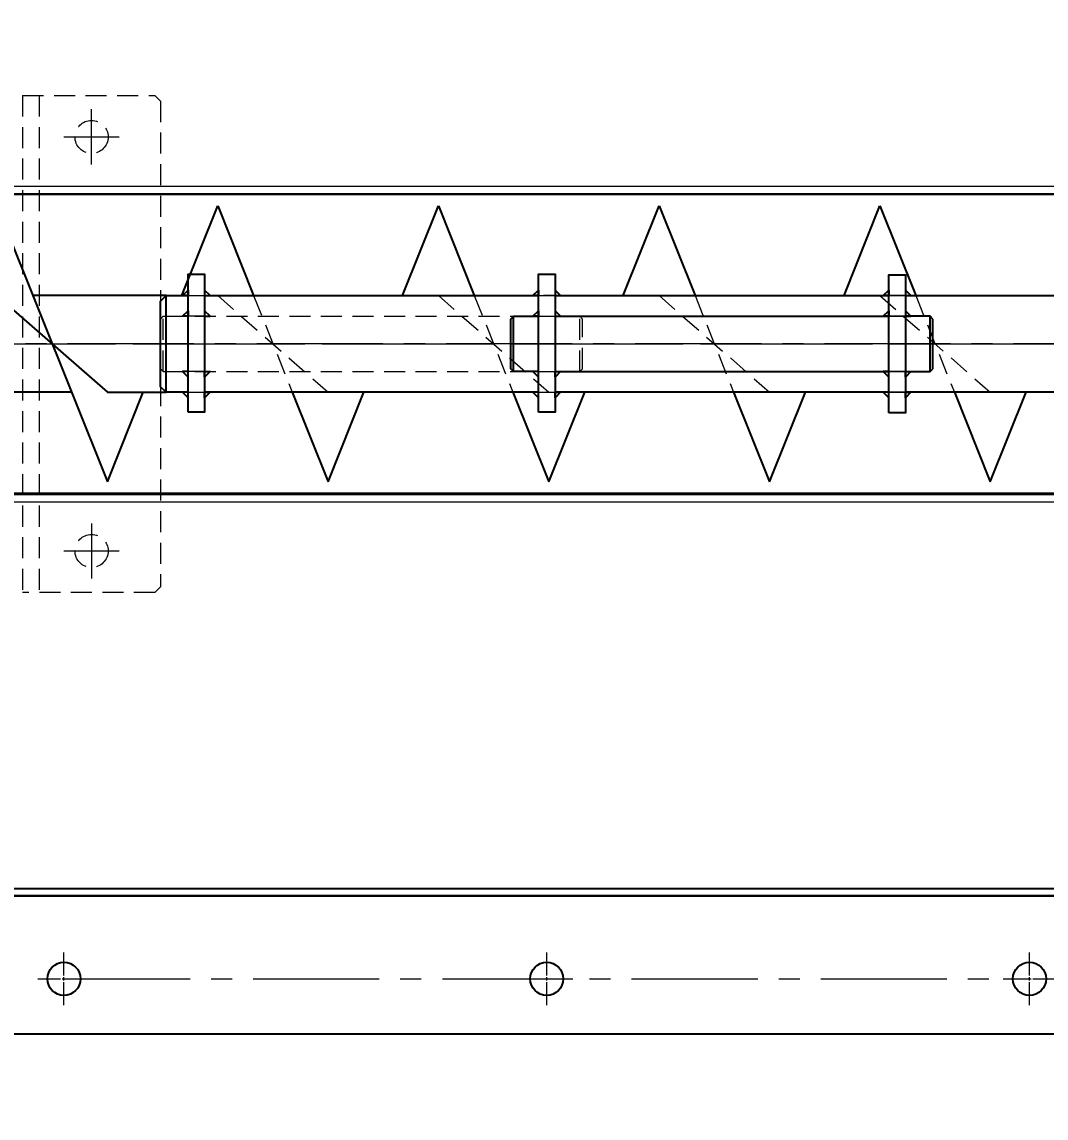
# Model space of a CAD drawing. Header units: millimetres. Extents: x 0 to 38884, y -3675 to 8056.
# Drawn here: x 31634.9 to 32006.1, y 1043.2 to 1440.4 of the extents above; entities that cross this region are included whole.
import ezdxf
from ezdxf import colors
from ezdxf.entities.mleader import LeaderData, LeaderLine
from ezdxf.enums import TextEntityAlignment as Align
from ezdxf.math import Vec2, Vec3

# ---------------------------------------------------------------- set-up
doc = ezdxf.new("R2010")
doc.units = ezdxf.units.MM
doc.header["$LTSCALE"] = 2.4
for name, pattern in [('CENTER2', [28.575, 19.05, -3.175, 3.175, -3.175]), ('HIDDEN', [9.525, 6.35, -3.175]), ('HIDDEN2', [4.7625, 3.175, -1.5875])]:
    doc.linetypes.add(name, pattern=pattern)
for name, color, linetype, lineweight in [('03_かくれ線', 6, 'HIDDEN2', 13), ('04_HIDDEN', 2, 'HIDDEN', 13), ('04_中心線', 1, 'CENTER2', 9), ('08_DIM', 3, 'Continuous', 13)]:
    doc.layers.add(name, color=color, linetype=linetype, lineweight=lineweight)
doc.styles.get("Standard").update_dxf_attribs({"font": 'txt.shx', "bigfont": 'extfont2.shx'})

# ---------------------------------------------------------------- blocks, each defined once
blk = doc.blocks.new('AM_BALLOON1')
at = {"transparency": 16777216}
blk.add_circle((0, 0), 5, dxfattribs=at)
blk.add_attdef('B_NUMBER', text='', height=3, dxfattribs=at).set_placement((0, 0), align=Align.MIDDLE_CENTER)
blk = doc.blocks.new('_OPEN')
at = {"color": 0, "linetype": 'ByBlock'}
for p, q in [((-1, 0.167), (0, 0)), ((0, 0), (-1, -0.167)), ((0, 0), (-1, 0))]:
    blk.add_line(p, q, dxfattribs=at)
blk = doc.blocks.new('*U1322')
at = {"layer": '04_中心線', "color": 0, "linetype": 'CENTER2', "transparency": 16777216}
for p, q in [((0, 1.2), (0, 9.5)), ((-9.5, 0), (-1.2, 0)), ((1.2, 0), (9.5, 0)), ((0, -9.5), (0, -1.2))]:
    blk.add_line(p, q, dxfattribs=at)
at = {"layer": '04_中心線', "color": 0, "linetype": 'Continuous', "transparency": 16777216}
for p, q in [((-0.6, 0), (0.6, 0)), ((0, -0.6), (0, 0.6))]:
    blk.add_line(p, q, dxfattribs=at)
blk = doc.blocks.new('*U1323')
at = {"layer": '04_中心線', "color": 0, "linetype": 'CENTER2', "transparency": 16777216}
for p, q in [((0, 1.2), (0, 9.5)), ((-9.5, 0), (-1.2, 0)), ((1.2, 0), (9.5, 0)), ((0, -9.5), (0, -1.2))]:
    blk.add_line(p, q, dxfattribs=at)
at = {"layer": '04_中心線', "color": 0, "linetype": 'Continuous', "transparency": 16777216}
for p, q in [((-0.6, 0), (0.6, 0)), ((0, -0.6), (0, 0.6))]:
    blk.add_line(p, q, dxfattribs=at)
blk = doc.blocks.new('*U1324')
at = {"layer": '04_中心線', "color": 0, "linetype": 'CENTER2', "transparency": 16777216}
for p, q in [((0, 1.2), (0, 9.5)), ((-9.5, 0), (-1.2, 0)), ((1.2, 0), (9.5, 0)), ((0, -9.5), (0, -1.2))]:
    blk.add_line(p, q, dxfattribs=at)
at = {"layer": '04_中心線', "color": 0, "linetype": 'Continuous', "transparency": 16777216}
for p, q in [((-0.6, 0), (0.6, 0)), ((0, -0.6), (0, 0.6))]:
    blk.add_line(p, q, dxfattribs=at)

msp = doc.modelspace()

# ---------------------------------------------------------------- linework, layer by layer
for p, q in [((32022.0973, 1377.8585), (31628.0973, 1377.8585)), ((31945.8499, 1373.7085), (31958.8499, 1341.2085)), ((31972.8497, 1306.209), (31985.85, 1273.7085)), ((32012.0973, 1269.5585), (31628.0973, 1269.5585)), ((31628.0973, 1269.3085), (32012.0973, 1269.3085)), ((31628.0973, 1126.4585), (32022.0973, 1126.4585)), ((32022.0973, 1123.7085), (31628.0973, 1123.7085))]:
    msp.add_line(p, q)
at = {"color": 0}
for p, q in [((31692.8497, 1341.2085), (31705.8497, 1373.7085)), ((31705.8497, 1373.7085), (31718.8498, 1341.2083)), ((31772.8497, 1341.2085), (31785.8497, 1373.7085)), ((31785.8497, 1373.7085), (31798.8498, 1341.2084)), ((31852.8498, 1341.2085), (31865.8498, 1373.7085)), ((31865.8498, 1373.7085), (31878.8499, 1341.2084)), ((31932.8499, 1341.2085), (31945.8499, 1373.7085)), ((31628.0978, 1368.088), (31665.8497, 1273.7085)), ((31628.0978, 1339.2413), (31665.8497, 1306.2086)), ((31687.0973, 1306.2085), (31687.0973, 1341.2085)), ((31812.0954, 1332.7085), (31813.0954, 1333.7085)), ((31812.0954, 1314.7085), (31812.0954, 1332.7085)), ((31813.0954, 1313.7085), (31813.0954, 1333.7085)), ((31813.0954, 1333.7085), (31822.0954, 1333.7085)), ((31964.0973, 1333.7085), (31955.0973, 1333.7085)), ((31964.0973, 1313.7085), (31964.0973, 1333.7085)), ((31965.0973, 1332.7085), (31964.0973, 1333.7085)), ((31965.0973, 1314.7085), (31965.0973, 1332.7085)), ((31813.0954, 1313.7085), (31812.0954, 1314.7085)), ((31964.0973, 1313.7085), (31965.0973, 1314.7085)), ((31822.0954, 1313.7085), (31813.0954, 1313.7085)), ((31955.0973, 1313.7085), (31964.0973, 1313.7085)), ((31652.8495, 1306.2088), (31628.0978, 1306.2088)), ((31665.8497, 1273.7085), (31678.8499, 1306.209)), ((31732.8496, 1306.2085), (31745.8497, 1273.7085)), ((31745.8497, 1273.7085), (31758.8499, 1306.209)), ((31812.8497, 1306.2088), (31825.8498, 1273.7085)), ((31825.8498, 1273.7085), (31838.85, 1306.209)), ((31892.8497, 1306.2089), (31905.8499, 1273.7085)), ((31905.8499, 1273.7085), (31918.8501, 1306.2091)), ((31985.85, 1273.7085), (31998.8502, 1306.209))]:
    msp.add_line(p, q, dxfattribs=at)
for points in [[(31580.0973, 1073.7085), (32070.0973, 1073.7085), (32075.0973, 1078.7085), (32075.0973, 1568.7085), (32070.0973, 1573.7085), (31580.0973, 1573.7085), (31575.0973, 1568.7085), (31575.0973, 1078.7085)], [(31625.0973, 1123.7085), (32025.0973, 1123.7085), (32025.0973, 1523.7085), (31625.0973, 1523.7085)], [(31695.0973, 1298.9627), (31695.0973, 1348.9627), (31701.0973, 1348.9627), (31701.0973, 1298.9627)], [(31822.0954, 1298.9627), (31822.0954, 1348.9627), (31828.0954, 1348.9627), (31828.0954, 1298.9627)], [(31949.0973, 1298.7085), (31949.0973, 1348.7085), (31955.0973, 1348.7085), (31955.0973, 1298.7085)]]:
    msp.add_lwpolyline(points, close=True, dxfattribs=at)
msp.add_lwpolyline([(31628.0973, 1378.1085), (32022.0973, 1378.1085), (32022.0973, 1523.7085), (31628.0973, 1523.7085)], close=True)
at = {"color": 3}
for points in [[(31695.0973, 1341.2085), (31693.0973, 1341.2085), (31693.0973, 1341.2085), (31695.0973, 1343.2085)], [(31701.0973, 1341.2085), (31703.0973, 1341.2085), (31703.0973, 1341.2085), (31701.0973, 1343.2085)], [(31822.0954, 1341.2085), (31820.0954, 1341.2085), (31820.0954, 1341.2085), (31822.0954, 1343.2085)], [(31828.0954, 1341.2085), (31830.0954, 1341.2085), (31830.0954, 1341.2085), (31828.0954, 1343.2085)], [(31949.0973, 1341.2085), (31947.0973, 1341.2085), (31947.0973, 1341.2085), (31949.0973, 1343.2085)], [(31955.0973, 1341.2085), (31957.0973, 1341.2085), (31957.0973, 1341.2085), (31955.0973, 1343.2085)], [(31695.0973, 1333.7085), (31693.0973, 1333.7085), (31693.0973, 1333.7085), (31695.0973, 1335.7085)], [(31701.0973, 1333.7085), (31703.0973, 1333.7085), (31703.0973, 1333.7085), (31701.0973, 1335.7085)], [(31822.0954, 1333.7085), (31820.0954, 1333.7085), (31820.0954, 1333.7085), (31822.0954, 1335.7085)], [(31828.0954, 1333.7085), (31830.0954, 1333.7085), (31830.0954, 1333.7085), (31828.0954, 1335.7085)], [(31949.0973, 1333.7085), (31947.0973, 1333.7085), (31947.0973, 1333.7085), (31949.0973, 1335.7085)], [(31955.0973, 1333.7085), (31957.0973, 1333.7085), (31957.0973, 1333.7085), (31955.0973, 1335.7085)], [(31695.0973, 1313.7085), (31693.0973, 1313.7085), (31693.0973, 1313.7085), (31695.0973, 1311.7085)], [(31701.0973, 1313.7085), (31703.0973, 1313.7085), (31703.0973, 1313.7085), (31701.0973, 1311.7085)], [(31822.0954, 1313.7085), (31820.0954, 1313.7085), (31820.0954, 1313.7085), (31822.0954, 1311.7085)], [(31828.0954, 1313.7085), (31830.0954, 1313.7085), (31830.0954, 1313.7085), (31828.0954, 1311.7085)], [(31949.0973, 1313.7085), (31947.0973, 1313.7085), (31947.0973, 1313.7085), (31949.0973, 1311.7085)], [(31955.0973, 1313.7085), (31957.0973, 1313.7085), (31957.0973, 1313.7085), (31955.0973, 1311.7085)], [(31695.0973, 1306.2085), (31693.0973, 1306.2085), (31693.0973, 1306.2085), (31695.0973, 1304.2085)], [(31701.0973, 1306.2085), (31703.0973, 1306.2085), (31703.0973, 1306.2085), (31701.0973, 1304.2085)], [(31822.0954, 1306.2085), (31820.0954, 1306.2085), (31820.0954, 1306.2085), (31822.0954, 1304.2085)], [(31828.0954, 1306.2085), (31830.0954, 1306.2085), (31830.0954, 1306.2085), (31828.0954, 1304.2085)], [(31949.0973, 1306.2085), (31947.0973, 1306.2085), (31947.0973, 1306.2085), (31949.0973, 1304.2085)], [(31955.0973, 1306.2085), (31957.0973, 1306.2085), (31957.0973, 1306.2085), (31955.0973, 1304.2085)]]:
    msp.add_lwpolyline(points, close=True, dxfattribs=at)
at = {"color": 0}
for points in [[(31687.0978, 1341.2085), (31638.8496, 1341.2085)], [(31695.0973, 1306.2085), (31687.0973, 1306.2085), (31685.0973, 1308.2085), (31685.0973, 1339.2085), (31687.0973, 1341.2085), (31695.0973, 1341.2085)], [(31701.0973, 1341.2085), (31822.0954, 1341.2085)], [(31828.0954, 1341.2085), (31949.0973, 1341.2085)], [(31955.0973, 1341.2085), (32022.0954, 1341.2085)], [(31828.0954, 1333.7085), (31949.0973, 1333.7085)], [(31828.0954, 1313.7085), (31949.0973, 1313.7085)], [(31665.8497, 1306.2086), (31687.0978, 1306.2085)], [(31822.0954, 1306.2085), (31701.0973, 1306.2085)], [(31949.0973, 1306.2085), (31828.0954, 1306.2085)], [(32022.0954, 1306.2085), (31955.0973, 1306.2085)]]:
    msp.add_lwpolyline(points, dxfattribs=at)
for centre in [(31650.0973, 1093.7085), (31825.0973, 1093.7085), (32000.0973, 1093.7085)]:
    msp.add_circle(centre, 6, dxfattribs=at)
at = {"layer": '03_かくれ線'}
for p, q in [((31635.0973, 1413.7085), (31683.0973, 1413.7085)), ((31635.0973, 1413.7085), (31635.0973, 1233.7085)), ((31641.0973, 1413.7085), (31641.0973, 1233.7085)), ((31685.0973, 1411.7085), (31683.0973, 1413.7085)), ((31685.0973, 1411.7085), (31685.0973, 1235.7085)), ((31575.0973, 1380.8585), (32023.0973, 1380.8585)), ((31628.0973, 1380.8585), (32022.0973, 1380.8585)), ((31687.0978, 1341.2085), (31705.8497, 1341.2083)), ((31695.0973, 1341.2085), (31701.0973, 1341.2085)), ((31705.8497, 1341.2083), (31745.8497, 1306.2085)), ((31718.8498, 1341.2083), (31732.8496, 1306.2088)), ((31785.8498, 1341.2084), (31825.8498, 1306.2086)), ((31798.8498, 1341.2084), (31812.8496, 1306.2089)), ((31822.0954, 1341.2085), (31828.0954, 1341.2085)), ((31865.8499, 1341.2084), (31905.8499, 1306.2086)), ((31878.8499, 1341.2084), (31892.8497, 1306.2089)), ((31945.8499, 1341.2085), (31985.8499, 1306.2087)), ((31955.0973, 1341.2085), (31949.0973, 1341.2085)), ((31958.8499, 1341.2085), (31972.8497, 1306.209)), ((31685.0973, 1332.7085), (31686.0973, 1333.7085)), ((31685.0973, 1314.7085), (31685.0973, 1332.7085)), ((31686.0973, 1313.7085), (31686.0973, 1333.7085)), ((31837.0954, 1313.7085), (31837.0954, 1333.7085)), ((31838.0954, 1332.7085), (31837.0954, 1333.7085)), ((31838.0954, 1314.7085), (31838.0954, 1332.7085)), ((31955.0973, 1333.7085), (31949.0973, 1333.7085)), ((31686.0973, 1313.7085), (31685.0973, 1314.7085)), ((31837.0954, 1313.7085), (31838.0954, 1314.7085)), ((31955.0973, 1313.7085), (31949.0973, 1313.7085)), ((31687.0978, 1306.2085), (31732.8496, 1306.2085)), ((31695.0973, 1306.2085), (31701.0973, 1306.2085)), ((31822.0954, 1306.2085), (31828.0954, 1306.2085)), ((31955.0973, 1306.2085), (31949.0973, 1306.2085)), ((31575.0973, 1266.5585), (32023.0973, 1266.5585)), ((31628.0973, 1266.5585), (32022.0973, 1266.5585)), ((31683.0973, 1233.7085), (31685.0973, 1235.7085)), ((31683.0973, 1233.7085), (31635.0973, 1233.7085))]:
    msp.add_line(p, q, dxfattribs=at)
for points in [[(31785.8497, 1341.2085), (31718.8497, 1341.2085)], [(31865.8498, 1341.2085), (31798.8498, 1341.2085)], [(31945.8499, 1341.2085), (31878.8498, 1341.2085)], [(32025.85, 1341.2085), (31958.8499, 1341.2085)], [(31686.0973, 1333.7085), (31837.0954, 1333.7085)], [(31701.0973, 1333.7085), (31695.0973, 1333.7085)], [(31822.0954, 1333.7085), (31828.0954, 1333.7085)], [(31686.0973, 1313.7085), (31837.0954, 1313.7085)], [(31701.0973, 1313.7085), (31695.0973, 1313.7085)], [(31822.0954, 1313.7085), (31828.0954, 1313.7085)], [(31745.8497, 1306.2086), (31812.8497, 1306.2088)], [(31825.8498, 1306.2086), (31892.8497, 1306.2088)], [(31905.8499, 1306.2087), (31972.8497, 1306.209)], [(31985.8499, 1306.2087), (32052.8499, 1306.2088)]]:
    msp.add_lwpolyline(points, dxfattribs=at)
for centre in [(31660.0973, 1398.7085), (31660.0973, 1248.7085)]:
    msp.add_circle(centre, 6, dxfattribs=at)
at = {"layer": '04_HIDDEN'}
for p, q in [((31949.0973, 1341.2085), (31955.0973, 1341.2085)), ((31949.0973, 1306.2085), (31955.0973, 1306.2085))]:
    msp.add_line(p, q, dxfattribs=at)
for points in [[(31949.0973, 1333.7085), (31955.0973, 1333.7085)], [(31949.0973, 1313.7085), (31955.0973, 1313.7085)]]:
    msp.add_lwpolyline(points, dxfattribs=at)
at = {"layer": '04_中心線'}
for p, q in [((31660.0973, 1388.7085), (31660.0973, 1408.7085)), ((31650.0973, 1398.7085), (31670.0973, 1398.7085)), ((32725.8491, 1323.7085), (31235.8491, 1323.7085)), ((31554.5175, 1323.7085), (32732.2441, 1323.7085)), ((31675.0973, 1323.7085), (32150.0954, 1323.7085)), ((31660.0973, 1258.7085), (31660.0973, 1238.7085)), ((31650.0973, 1248.7085), (31670.0973, 1248.7085)), ((31650.0973, 1093.7085), (32000.0973, 1093.7085))]:
    msp.add_line(p, q, dxfattribs=at)

# ---------------------------------------------------------------- block references
at = {"layer": '04_中心線', "linetype": 'CENTER2'}
for name, p in [('*U1324', (31650.0973, 1093.7085)), ('*U1323', (31825.0973, 1093.7085)), ('*U1322', (32000.0973, 1093.7085))]:
    msp.add_blockref(name, p, dxfattribs=at)

# ---------------------------------------------------------------- leaders
at = {"layer": '08_DIM'}
ml = msp.add_multileader_block('Standard', dxfattribs=at)
ml.set_content('AM_BALLOON1', color=256, scale=3)
ml.set_attribute('B_NUMBER', 'F', width=0)
ml.set_leader_properties(color=256, linetype='ByLayer', lineweight=-1)
ml.set_arrow_properties(name='OPEN')
ml.build(insert=Vec2(0, 0))
ml.multileader.update_dxf_attribs({"leader_type": 0, "has_dogleg": 0, "text_right_attachment_type": 6, "dogleg_length": 0, "arrow_head_size": 6, "scale": 3, "block_connection_type": 1})
ctx = ml.context
ctx.base_point, ctx.scale, ctx.char_height, ctx.arrow_head_size, ctx.landing_gap_size, ctx.plane_origin = Vec3(32191.9428, 1591.6932), 3, 12, 6, 6, Vec3(32191.9428, 1591.6932)
ctx.right_attachment, ctx.attachment_type = 6, 1
notes = []
notes.append((ctx, [(0, (0, 0, 0), (0, 0), (1, 0), 1, [])]))
ctx.block.insert = Vec3(32191.9428, 1591.6932)
ml = msp.add_multileader_block('Standard', dxfattribs=at)
ml.set_content('AM_BALLOON1', color=256, scale=3)
ml.set_attribute('B_NUMBER', 'N', width=0)
ml.set_leader_properties(color=256, linetype='ByLayer', lineweight=-1)
ml.set_arrow_properties(name='OPEN')
ml.build(insert=Vec2(0, 0))
ml.multileader.update_dxf_attribs({"leader_type": 0, "has_dogleg": 0, "text_right_attachment_type": 6, "dogleg_length": 0, "arrow_head_size": 6, "scale": 3, "block_connection_type": 1})
ctx = ml.context
ctx.base_point, ctx.scale, ctx.char_height, ctx.arrow_head_size, ctx.landing_gap_size, ctx.plane_origin = Vec3(35713.6935, 1583.3789), 3, 12, 6, 6, Vec3(35713.6935, 1583.3789)
ctx.right_attachment, ctx.attachment_type = 6, 1
notes.append((ctx, [(0, (0, 0, 0), (0, 0), (1, 0), 1, [])]))
ctx.block.insert = Vec3(35713.6935, 1583.3789)
ml = msp.add_multileader_block('Standard', dxfattribs=at)
ml.set_content('AM_BALLOON1', color=256, scale=3)
ml.set_attribute('B_NUMBER', 'G', width=0)
ml.set_leader_properties(color=256, linetype='ByLayer', lineweight=-1)
ml.set_arrow_properties(name='OPEN')
ml.build(insert=Vec2(0, 0))
ml.multileader.update_dxf_attribs({"leader_type": 0, "has_dogleg": 0, "text_right_attachment_type": 6, "dogleg_length": 0, "arrow_head_size": 6, "scale": 3, "block_connection_type": 1})
ctx = ml.context
ctx.base_point, ctx.scale, ctx.char_height, ctx.arrow_head_size, ctx.landing_gap_size, ctx.plane_origin = Vec3(35678.7497, 1486.7985), 3, 12, 6, 6, Vec3(35678.7497, 1486.7985)
ctx.right_attachment, ctx.attachment_type = 6, 1
notes.append((ctx, [(0, (0, 0, 0), (0, 0), (1, 0), 1, [])]))
ctx.block.insert = Vec3(35678.7497, 1486.7985)
for ctx, leaders in notes:
    for number, flags, end, landing, length, lines in leaders:
        leader = LeaderData()
        leader.index, (leader.has_last_leader_line, leader.has_dogleg_vector, leader.attachment_direction) = number, flags
        leader.last_leader_point, leader.dogleg_vector, leader.dogleg_length = Vec3(end), Vec3(landing), length
        for number, points, colour, breaks in lines:
            line = LeaderLine()
            line.index, line.vertices, line.color, line.breaks = number, Vec3.list(points), colors.encode_raw_color(colour), breaks
            leader.lines.append(line)
        ctx.leaders.append(leader)

doc.saveas('drawing.dxf')
